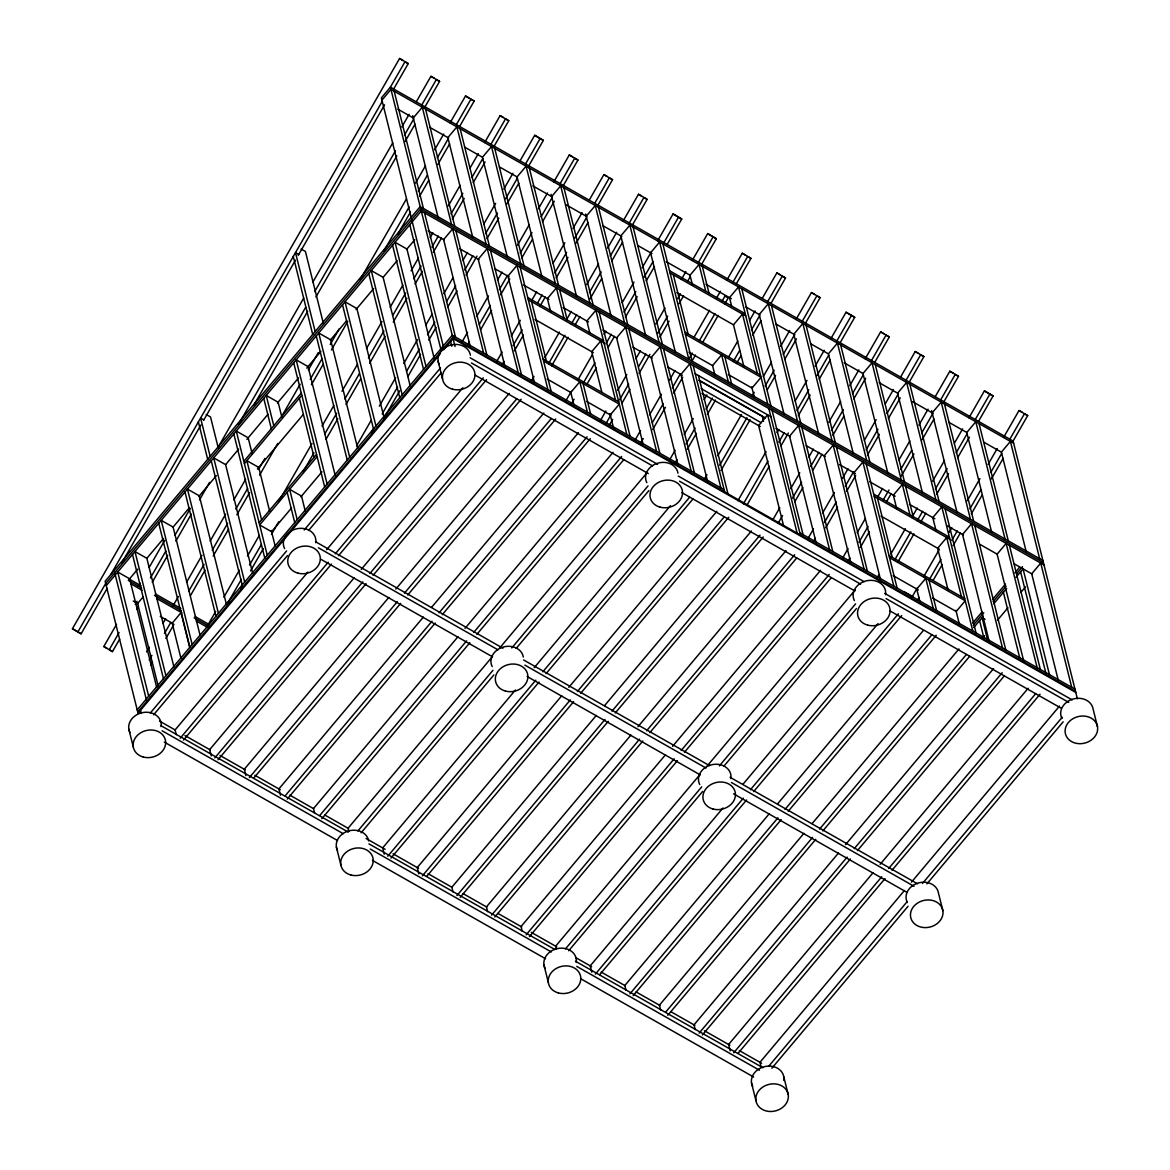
<?xml version="1.0" encoding="UTF-8"?>
<svg xmlns="http://www.w3.org/2000/svg" width="1170" height="1170" viewBox="0 0 1170 1170"><rect width="100%" height="100%" fill="white"/><g stroke="black" fill="none" stroke-linecap="round" stroke-linejoin="round"><path stroke-width="1.5" d="M107.143 588.452L81.11 633.804L72.452 628.714L399.57 58.5L402.802 60.343M77.878 631.961L105.695 583.479L420.732 208.83L1043.435 562.697M110.887 574.426L382.239 101.395M121.797 562.887L200.904 424.988M203.638 420.235L295.469 260.149M298.204 255.396L384.579 104.817M393.647 89.008L408.228 63.589L399.57 58.5M119.647 639.112L112.466 651.617L103.808 646.527L116.532 624.356M138.338 586.346L140.151 583.172M149.233 567.333L164.692 540.408M218.293 446.955L303.703 298.072M312.799 282.233L392.754 142.842M401.836 127.004L409.105 114.324M416.374 101.658L430.911 76.313L434.158 78.156M119.091 632.575L109.219 649.774L112.466 651.617M135.252 604.422L137.036 601.292M150.404 578.009L165.833 551.114M174.9 535.29L190.33 508.394M238.431 424.549L305.589 307.476M314.671 291.652L395.445 150.842M404.513 135.033L413.595 119.208M421.756 104.993L436.337 79.56L439.584 81.403L424.988 106.836M136.7 609.394L138.484 606.265M152.246 582.294L167.705 555.341M175.88 541.081L191.339 514.127M199.529 499.868L209.532 482.435M254.08 404.761L307.725 311.249M315.915 296.99L396.835 155.917M405.01 141.658L415.014 124.225M146.572 651.939L149.307 647.185M162.937 623.42L165.657 618.681M172.926 606.001L178.381 596.495M186.556 582.25L202 555.311M210.176 541.066L225.634 514.142M233.81 499.882L245.627 479.291M281.97 415.935L300.134 384.257M308.31 369.998L318.313 352.579M360.111 279.718L406.443 198.929M415.54 183.09L425.529 165.672M434.611 149.833L443.708 133.994M450.07 122.909L465.514 95.969L468.76 97.812M149.204 660.055L151.895 655.361M164.458 633.467L170.732 622.513M188.619 591.333L204.048 564.437M212.223 550.207L227.653 523.312M235.814 509.067L247.616 488.504M258.511 469.521L264.859 458.435M310.24 379.343L322.042 358.766M330.203 344.536L339.285 328.711M383.745 251.184L409.164 206.9M418.246 191.076L427.313 175.251M437.302 157.848L448.183 138.864M456.344 124.649L470.925 99.216L474.172 101.059L459.591 126.492M150.652 665.028L152.451 661.898M165.906 638.44L173.979 624.356M190.476 595.603L205.028 570.243M213.203 555.984L228.662 529.045M236.852 514.771L249.576 492.585M259.579 475.152L277.758 443.445M311.41 384.798L323.227 364.192M331.402 349.932L347.782 321.399M397.785 234.219L410.509 212.033M419.606 196.18L428.703 180.326M437.799 164.487L449.616 143.881M207.529 625.658L215.704 611.413M223.88 597.153L239.323 570.229M247.499 555.969L259.316 535.377M278.401 502.12L312.01 443.503M322.013 426.085L333.83 405.493M342.006 391.233L357.45 364.309M366.532 348.47L381.976 321.545M390.166 307.286L402.875 285.114M411.065 270.855L418.334 258.19M430.136 237.598L432.871 232.845M448.315 205.92L460.132 185.328M470.121 167.91L478.296 153.65M484.658 142.565L500.102 115.64L503.349 117.483M226.848 604.671L241.371 579.355M249.532 565.11L261.334 544.547M303.089 471.773L313.969 452.79M324.865 433.807L336.667 413.229M344.828 398.999L359.351 373.683M368.433 357.859L383.862 330.964M392.93 315.154L405.639 292.997M413.814 278.767L421.068 266.102M431.964 247.119L438.311 236.047M451.02 213.891L462.823 193.328M471.89 177.504L482.786 158.52M490.932 144.305L505.528 118.887L508.76 120.729L494.179 146.148M240.523 588.32L242.351 585.146M250.526 570.887L263.25 548.701M271.44 534.427L278.709 521.747M325.991 439.335L337.823 418.728M345.998 404.454L360.55 379.095M369.647 363.256L385.091 336.302M393.281 322.042L406.926 298.262M415.101 284.003L422.385 271.323M433.295 252.296L441.47 238.036M452.38 219.009L464.197 198.403M473.294 182.564L485.111 161.957M356.601 445.741L371.139 420.396M379.329 406.151L395.679 377.632M403.855 363.387L417.485 339.622M425.661 325.362L432.022 314.277M443.839 293.685L452.922 277.846M462.91 260.427L467.459 252.501M483.81 223.996L495.627 203.405M503.802 189.145L512.899 173.306M520.167 160.641L534.705 135.296L543.363 140.385L528.781 165.804M371.256 432.9L373.976 428.147M382.151 413.917L397.581 387.021M406.648 371.197L419.357 349.04M427.533 334.81L434.787 322.145M446.589 301.582L455.656 285.758M464.739 269.948L472.899 255.703M485.608 233.561L497.411 212.984M505.572 198.754L517.374 178.176M525.535 163.961L540.116 138.543L534.705 135.296M384.228 417.778L399.687 390.839M407.877 376.565L420.6 354.378M428.79 340.119L436.059 327.439M447.876 306.832L456.973 290.979M466.07 275.125L476.98 256.113M486.983 238.665L498.8 218.073M506.976 203.799L518.807 183.193M462.077 341.859L467.532 332.353M476.614 316.514L488.431 295.922M497.513 280.083L502.062 272.171M517.506 245.232L529.308 224.64M538.405 208.801L547.487 192.962M553.849 181.876L569.293 154.952L572.539 156.795M467.561 344.974L469.389 341.815M479.364 324.412L490.259 305.428M499.327 289.604L507.502 275.359M520.211 253.217L531.999 232.655M541.081 216.83L551.977 197.847M560.123 183.631L574.719 158.199L577.951 160.041L563.37 185.474M480.651 329.662L491.561 310.635M500.658 294.781L509.754 278.943M521.571 258.336L532.482 239.309M542.485 221.876L554.302 201.269M496.665 361.515L502.12 352.009M511.202 336.17L520.299 320.331M532.101 299.739L536.65 291.827M553 263.308L564.817 242.716M572.993 228.472L582.075 212.633M589.344 199.953L603.895 174.608L607.128 176.451M502.164 364.63L503.978 361.471M513.06 345.647L522.127 329.823M537.556 302.928L542.09 295.03M554.799 272.873L566.602 252.31M574.762 238.066L586.565 217.503M594.726 203.287L609.307 177.855L612.553 179.697L597.972 205.13M514.347 350.898L523.429 335.044M539.794 306.525L545.249 297.005M556.159 277.992L567.991 257.385M576.166 243.126L587.998 222.519M531.268 381.171L533.988 376.418M544.898 357.42L559.435 332.075M566.704 319.41L571.238 311.483M586.697 284.559L598.499 263.967M607.596 248.128L616.678 232.289M623.04 221.203L638.484 194.278L641.73 196.121M548.554 363.724L564.891 335.249M571.238 324.178L576.693 314.686M589.402 292.529L601.19 271.966M610.272 256.142L621.168 237.159M629.314 222.943L643.895 197.525L647.142 199.368L632.56 224.786M551.67 365.8L568.035 337.282M575.304 324.602L579.852 316.675M589.856 299.227L601.672 278.635M611.676 261.188L622.586 242.175M565.856 400.842L571.311 391.336M577.673 380.25L592.21 354.905M604.027 334.313L605.841 331.139M622.191 302.635L634.008 282.043M642.184 267.784L651.266 251.945M657.628 240.859L673.072 213.934L681.744 219.024L667.149 244.442M571.355 403.957L574.075 399.204M583.143 383.38L594.945 362.817M605.841 343.834L611.281 334.342M623.99 312.185L635.793 291.623M643.953 277.392L653.035 261.568M663.916 242.599L678.498 217.181L673.072 213.934M587.164 383.877L596.261 368.023M608.078 347.431L614.44 336.331M625.35 317.304L637.182 296.697M646.264 280.858L654.454 266.584M600.459 420.498L605.899 410.992M617.716 390.4L626.798 374.561M635.895 358.722L640.429 350.795M655.873 323.871L664.969 308.032M681.32 279.528L685.869 271.601M692.23 260.515L707.674 233.59L716.332 238.68L701.751 264.098M605.943 423.613L611.398 414.122M619.559 399.877L628.641 384.067M638.615 366.663L645.884 353.998M657.672 333.435L667.66 316.032M677.649 298.628L680.37 293.889M687.624 281.224L690.344 276.486M698.505 262.255L713.086 236.837L707.674 233.59M609.029 425.734L612.67 419.386M621.767 403.533L629.943 389.274M639.039 373.42L649.95 354.408M659.953 336.975L669.05 321.121M679.039 303.688L683.587 295.761M635.047 440.154L640.502 430.648M649.584 414.809L661.401 394.217M669.576 379.972L675.031 370.466M694.102 337.194L709.561 310.269M716.83 297.604L720.457 291.272M726.819 280.171L742.263 253.246L745.509 255.089M640.546 443.269L643.266 438.531M652.333 422.706L663.229 403.723M672.311 387.899L680.472 373.654M689.554 357.844L692.274 353.091M699.528 340.441L714.958 313.545M722.226 300.88L724.947 296.142L728.193 297.984L724.552 304.317M733.093 281.926L747.688 256.493L750.935 258.336L736.339 283.769M652.714 429.536L665.452 407.35M673.627 393.076L682.724 377.237M691.821 361.384L695.448 355.036M702.731 342.357L718.19 315.417M669.635 459.81L675.09 450.304M684.187 434.465L693.269 418.626M704.164 399.628L706.899 394.875M728.705 356.865L737.787 341.026M749.604 320.434L755.059 310.927M762.328 298.248L776.865 272.902L780.097 274.745M675.134 462.925L676.947 459.766M686.029 443.942L695.097 428.118M705.993 409.134L712.34 398.063M733.224 361.676L739.572 350.605M751.374 330.042L759.535 315.798M767.695 301.582L782.277 276.149L785.523 277.992L770.942 303.425M687.316 449.192L696.399 433.353M707.323 414.326L715.499 400.067M736.413 363.607L740.961 355.68M752.778 335.073L760.968 320.814M704.238 479.466L706.958 474.728M717.868 455.715L741.487 414.531M752.398 395.518L754.211 392.359M763.293 376.521L771.469 362.261M780.566 346.422L789.648 330.583M796.009 319.498L811.453 292.573L814.7 294.416M719.711 465.192L746.943 417.719M765.092 386.085L774.16 370.261M783.242 354.437L794.137 335.454M802.284 321.238L816.879 295.82L820.111 297.663L805.53 323.081M720.998 470.442L750.102 419.723M767.374 389.61L775.549 375.336M784.646 359.497L796.463 338.89M737.919 500.716L766.087 451.62M776.997 432.608L778.81 429.434M795.161 400.93L806.978 380.338M815.154 366.078L824.236 350.239M830.598 339.154L846.056 312.229L854.714 317.319L840.133 342.737M743.418 503.831L767.915 461.112M778.81 442.128L784.251 432.637M796.96 410.494L808.762 389.917M816.923 375.687L828.726 355.11M836.886 340.894L851.467 315.476L846.056 312.229M747.411 504.372L769.231 466.333M781.048 445.726L788.331 433.046M798.335 415.599L810.152 395.007M819.234 379.153L830.159 360.126M772.522 520.372L779.79 507.707M790.686 488.694L799.768 472.855M808.865 457.017L813.399 449.104M828.857 422.165L840.66 401.573M849.756 385.734L858.838 369.895M865.2 358.81L880.644 331.885L883.891 333.728M778.006 523.487L782.554 515.575M792.529 498.171L801.611 482.362M810.678 466.537L818.854 452.293M831.563 430.15L843.351 409.588M852.433 393.763L863.328 374.78M871.474 360.565L886.056 335.132L889.302 336.975L874.721 362.407M794.737 501.842L802.912 487.568M812.916 470.135L822.013 454.282M832.923 435.269L843.833 416.242M853.837 398.809L865.654 378.202M808.017 538.449L813.472 528.942M822.554 513.103L834.371 492.511M842.546 478.267L848.001 468.76M864.352 440.242L876.169 419.65M885.251 403.811L893.427 389.566M900.695 376.886L915.232 351.541L918.479 353.384M813.516 541.564L815.329 538.405M824.397 522.58L836.199 502.018M845.281 486.193L853.442 471.963M866.151 449.806L877.953 429.244M887.021 413.419L897.917 394.436M906.077 380.221L920.658 354.788L923.905 356.631L909.309 382.063M825.684 527.831L837.515 507.224M846.597 491.385L855.694 475.532M867.511 454.925L879.343 434.319M888.425 418.465L900.256 397.858M842.619 558.105L848.06 548.613M857.157 532.774L865.332 518.515M878.056 496.343L882.589 488.416M898.955 459.912L909.85 440.9M918.933 425.061L928.029 409.222M935.298 396.542L949.835 371.212L953.082 373.055M848.104 561.22L849.917 558.061M858.999 542.236L868.067 526.427M883.496 499.531L888.951 490.04M900.739 469.462L911.635 450.479M921.624 433.075L932.505 414.092M940.665 399.877L955.246 374.459L958.493 376.301L943.912 401.719M860.286 547.501L869.383 531.648M886.655 501.535L891.204 493.608M901.207 476.175L913.931 453.975M922.121 439.715L933.938 419.109M877.207 577.775L879.021 574.602M890.838 554.01L905.375 528.664M911.737 517.579L917.192 508.072M932.636 481.148L944.453 460.556M954.442 443.137L962.618 428.878M968.979 417.792L984.423 390.868L993.096 395.957L978.5 421.375M894.494 560.313L910.83 531.838M917.192 520.767L922.633 511.275M935.342 489.133L947.144 468.556M956.212 452.731L967.107 433.748M975.254 419.533L989.849 394.115L984.423 390.868M897.609 562.404L913.975 533.871M920.337 522.771L925.792 513.264M936.702 494.237L948.519 473.631M957.616 457.792L969.433 437.185M911.796 597.431L917.251 587.925M923.613 576.839L939.057 549.915M949.06 532.482L951.78 527.728M967.224 500.804L979.948 478.632M988.123 464.373L997.22 448.534M1003.582 437.448L1019.026 410.524L1022.258 412.366M917.295 600.546L919.108 597.387M929.097 579.984L940.899 559.406M951.78 540.423L957.235 530.931M969.93 508.789L980.826 489.806M990.814 472.402L1001.695 453.419M1009.856 439.189L1024.437 413.77L1027.684 415.613L1013.103 441.046L1077.365 698.783M933.104 580.466L942.201 564.627M953.111 545.6L960.394 532.92M971.305 513.908L982.215 494.881M991.297 479.027L1003.129 458.421M381.932 100.123L390.955 89.388L1013.644 443.254M413.273 117.936L422.297 107.201L451.532 224.435M106.236 585.687L421.288 211.053L1043.991 564.92M128.334 580.32L137.724 569.161M147.113 557.988L163.551 538.449M172.941 527.275L189.379 507.736M198.768 496.563L216.377 475.62M225.766 464.461L238.68 449.104M246.899 439.335L268.032 414.209M277.422 403.036L298.54 377.91M306.759 368.14L320.858 351.38M330.247 340.221L346.671 320.668M356.06 309.509L373.669 288.566M383.073 277.407L397.156 260.647M406.546 249.488L414.765 239.704M243.843 461.36L301.26 393.076M244.384 463.583L301.816 395.284M143.237 596.802L137.592 603.515L158.096 685.722M257.458 468.951L303.162 414.589M259.14 522.727L316.558 454.428M317.114 456.651L259.681 524.95L271.586 531.707L291.505 508.014M551.655 196.575L560.679 185.84L589.914 303.074M300.88 496.855L321.984 471.773M137.212 709.883L452.249 335.249L724.142 489.762M137.767 712.106L452.805 337.472L1075.508 691.338M440.154 353.954L138.045 713.217L105.139 581.256L420.176 206.622L1042.88 560.488M443.576 349.888L453.082 338.569L1075.786 692.45M150.316 712.998L286.577 550.953M304.2 529.995L440.461 367.965M153.562 714.841L287.469 555.589M308.617 530.449L441.353 372.601M586.243 216.231L595.281 205.496L624.502 322.73M307.842 572.101L175.09 729.948L176.275 734.702M326.635 549.739L462.896 387.709M180.209 738.241L328.214 562.229M335.263 553.849L483.283 377.837M183.456 740.083L331.461 564.072M338.51 555.691L486.53 379.68M354.174 577.79L209.693 749.604L211.273 755.937M361.223 569.41L509.242 393.398M214.797 757.897L362.817 581.885M369.866 573.505L516.701 398.897M218.044 759.74L366.064 583.728M373.113 575.347L521.118 399.336M388.776 597.446L244.281 769.26L245.861 775.608M395.826 589.066L543.831 413.054M249.4 777.567L397.405 601.555M404.454 593.175L551.289 418.553M253.817 778.006L400.652 603.398M407.701 595.018L555.706 419.006M423.365 617.102L278.884 788.931L280.464 795.264M431.584 607.332L578.419 432.71M285.173 795.819L432.008 621.212M439.057 612.831L587.062 436.82M287.235 799.066L435.24 623.054M442.289 614.674L590.309 438.662M457.953 636.758L313.472 808.587L314.657 813.34M465.002 628.378L613.021 452.366M319.761 815.49L466.596 640.867M473.645 632.487L621.65 456.475M321.823 818.722L469.843 642.71M476.892 634.33L623.727 459.722M715.075 375.672L712.574 365.61L721.597 354.876L728.281 381.712M492.555 656.428L348.06 828.243L348.85 831.417M499.605 648.048L646.44 473.426M357.874 830.949L492.965 670.308M511.758 647.961L648.034 485.916M361.12 832.791L493.857 674.944M516.189 648.399L648.926 490.552M515.4 690.051L382.663 847.899L384.243 854.246M534.193 667.704L670.454 505.659M387.782 856.206L535.787 680.194M542.836 671.799L689.671 497.191M391.014 858.049L539.034 682.037M546.083 673.642L692.918 499.034M561.746 695.74L417.251 867.57L418.831 873.902M568.795 687.36L716.8 511.348M422.37 875.862L570.375 699.85M577.424 691.47L724.259 516.847M426.787 876.301L573.622 701.693M580.671 693.313L728.691 517.301M453.039 891.979L451.854 887.226L596.334 715.396M604.554 705.627L751.403 531.004M456.958 895.518L604.978 719.506M612.027 711.126L760.032 535.114M460.205 897.361L608.224 721.349M615.274 712.969L763.279 536.957M630.937 735.067L486.442 906.882L487.627 911.635M637.986 726.672L785.991 550.675M491.561 915.174L639.566 739.162M646.615 730.782L794.635 554.77M494.808 917.017L642.813 741.005M649.862 732.625L796.697 558.017M932.197 412.82L941.221 402.1L970.442 519.319M665.525 754.723L521.045 926.538L522.229 931.291M672.574 746.343L820.58 570.331M526.149 934.83L674.169 758.818M681.218 750.438L829.223 574.426M529.396 936.673L677.401 760.661M684.45 752.281L831.3 577.673M700.113 774.379L555.633 946.194L556.423 949.367M707.163 765.999L855.182 589.987M565.446 948.914L701.707 786.869M719.331 765.911L855.592 603.866M568.693 950.757L702.6 791.505M723.747 766.365L856.484 608.502M1026.251 551.874L1001.388 452.147L1010.412 441.412L1039.633 558.646M722.972 808.002L590.221 965.864L591.801 972.197M742.935 784.266L878.026 623.61M595.34 974.157L743.359 798.145M750.394 789.765L898.414 613.753M599.757 974.595L746.592 799.987M753.641 791.607L901.66 615.596M769.304 813.691L624.824 985.52L626.009 990.273M777.538 803.922L923.188 630.703M629.943 993.813L777.948 817.801M784.997 809.421L931.832 634.813M633.175 995.655L781.194 819.644M788.244 811.263L936.249 635.251M972.665 623.083L982.054 611.925M992.613 599.362L1005.527 584.005M1014.917 572.832L1019.611 567.245M973.206 625.306L983.78 612.744M993.169 601.57L1006.083 586.214M1016.642 573.651L1022.521 566.675M973.762 627.529L983.151 616.356M993.725 603.793L1006.639 588.437M1016.028 577.263L1023.063 568.898L1049.68 675.602M803.907 833.362L659.412 1005.176L660.597 1009.929M812.126 823.578L958.961 648.97M665.701 1012.079L812.536 837.457M819.585 829.077L966.42 654.469M982.142 638.469L984.482 635.676M997.396 620.319L1007.955 607.756M1020.869 592.4L1025.563 586.813M667.778 1015.311L815.782 839.299M822.832 830.919L969.667 656.311M838.495 853.018L694.015 1024.832L695.199 1029.585M845.544 844.638L993.564 668.626M699.119 1033.139L847.138 857.127M854.188 848.733L1002.193 672.735M702.366 1034.982L850.385 858.97M857.434 850.59L1004.269 675.967M873.098 872.674L728.603 1044.503L730.182 1050.835M880.147 864.294L1028.152 688.282M733.722 1052.795L881.727 876.783M888.776 868.403L1035.611 693.781M738.138 1053.234L884.973 878.626M892.023 870.246L1040.028 694.234M904.439 890.487L759.959 1062.316L761.144 1067.069M911.488 882.107L1059.508 706.095M768.588 1066.411L907.203 901.587M922.486 883.423L1062.272 717.195M771.834 1068.254L908.095 906.223M926.903 883.862L1063.164 721.832M408.228 63.589L404.981 61.747L390.4 87.165L381.376 97.9L443.781 348.192M540.116 138.543L543.363 140.385M678.498 217.181L681.744 219.024M713.086 236.837L716.332 238.68M851.467 315.476L854.714 317.319M989.849 394.115L993.096 395.957M1013.103 441.046L390.4 87.165L455.057 346.495M397.815 109.146L413.697 118.17M429.58 127.208L448.651 138.031M464.534 147.069L482.011 156.999M499.473 166.93L516.95 176.86M532.833 185.884L551.904 196.706M566.192 204.838L586.843 216.567M602.726 225.605L621.797 236.428M637.679 245.466L651.982 253.583M666.271 261.714L690.095 275.242M705.978 284.281L731.396 298.716M745.699 306.847L759.988 314.964M775.885 324.002L794.942 334.825M810.825 343.863L828.301 353.793M844.184 362.817L863.255 373.639M879.138 382.678L898.194 393.5M912.498 401.632L933.148 413.361M949.031 422.399L966.508 432.33M983.97 442.26L1001.447 452.19M669.533 270.723L745.202 313.736M670.088 272.946L745.758 315.944M676.83 292.632L733.575 324.88M684.83 332.09L760.5 375.087M685.386 334.298L761.056 377.31L752.032 388.045L728.384 374.605M688.969 352.199L712.618 365.64M695.199 373.698L770.884 416.695M699.046 380.206L765.268 417.836M699.221 380.528L762.284 416.374L763.498 421.244M428.147 230.812L444.03 239.835M459.912 248.859L478.983 259.696M494.866 268.72L509.155 276.851M523.458 284.968L548.876 299.418M563.165 307.549L588.583 321.984M602.886 330.115L617.175 338.232M633.058 347.256L652.129 358.093M668.011 367.117L682.315 375.248M776.032 428.512L790.335 436.629M806.218 445.653L825.274 456.49M839.577 464.622L855.46 473.645M869.749 481.762L895.167 496.212M909.47 504.343L934.888 518.778M947.598 526.003L963.48 535.026M979.363 544.05L996.84 553.98M1014.317 563.911L1031.984 573.958M701.254 388.659L761.158 422.706M701.941 393.383L760.281 426.538M527.758 297.575L603.442 340.587M873.712 494.164L949.382 537.176M528.313 299.798L603.983 342.795M874.253 496.387L949.938 539.385M535.056 319.483L593.395 352.638M880.995 516.072L939.334 549.227M543.055 358.941L618.74 401.939M889.01 555.531L964.68 598.528M543.611 361.15L619.281 404.162L610.257 414.882L586.609 401.456M889.551 557.739L965.235 600.751L956.212 611.486L932.563 598.045M985.023 619.369L982.054 617.672L987.714 640.414M547.194 379.051L570.843 392.491M893.149 575.64L918.377 589.972M301.099 249.034L305.428 251.492L323.52 324.09M904.337 591.844L912.995 596.759M799.812 532.759L1074.952 689.115M298.745 254.446L295.498 252.603L315.169 331.49M470.135 357.786L657.584 464.315M678.234 476.044L864.089 581.665M884.739 593.395L1072.188 699.923M471.437 362.963L652.524 465.879M679.521 481.221L860.623 584.137M886.041 598.572L1068.722 702.395M475.225 375.204L648.37 473.601M681.73 492.57L854.875 590.967M889.829 610.828L1061.38 708.318M206.212 414.516L210.527 416.973L218.205 447.744M203.843 419.884L200.596 418.041L210.147 456.373M315.49 541.695L502.939 648.209M523.59 659.953L709.444 765.575M730.095 777.304L917.543 883.833M318.372 547.779L497.879 649.774M524.877 665.13L705.963 768.032M731.382 782.481L914.062 886.29M320.565 559.114L492.131 656.604M527.085 676.465L700.23 774.862M733.59 793.83L906.735 892.213M130.046 579.545L141.16 585.877M155.464 593.994L180.882 608.444M195.171 616.561L209.474 624.692M129.007 580.861L141.716 588.086M154.425 595.311L181.438 610.652M194.147 617.877L208.435 626.009M131.157 583.991L142.272 590.309M156.575 598.426L181.979 612.875M196.282 620.992L207.397 627.325M133.248 601.044L138.016 603.749M160.246 616.385L172.955 623.61M72.452 628.714L81.11 633.804M103.808 646.527L107.055 648.37M159.559 721.115L175.441 730.153M184.977 735.564L210.395 750.014M219.931 755.425L245.349 769.875M254.87 775.286L280.288 789.735M289.824 795.147L313.648 808.689M324.763 815.007L348.601 828.55M366.064 838.481L385.135 849.303M393.076 853.822L418.494 868.272M428.015 873.683L451.854 887.226M462.969 893.544L486.793 907.086M497.923 913.404L521.747 926.947M531.282 932.358L556.686 946.808M575.757 957.63L591.64 966.669M601.175 972.08L624.999 985.623M636.114 991.941L659.953 1005.483M671.068 1011.801L694.892 1025.344M704.428 1030.755L729.846 1045.205M739.367 1050.616L761.611 1063.252M160.846 725.605L348.294 832.119M368.945 843.862L554.799 949.47M575.45 961.213L762.898 1067.727M162.133 730.782L343.219 833.683M370.232 849.025L551.319 951.941M576.737 966.391L759.418 1070.199M164.326 742.116L337.486 840.513M372.426 860.374L545.571 958.771M580.525 978.632L753.67 1077.029M1019.026 410.524L1027.684 415.613M949.835 371.212L958.493 376.301M915.232 351.541L923.905 356.631M880.644 331.885L889.302 336.975M811.453 292.573L820.111 297.663M776.865 272.902L785.523 277.992M742.263 253.246L750.935 258.336M638.484 194.278L647.142 199.368M603.895 174.608L612.553 179.697M569.293 154.952L577.951 160.041M500.102 115.64L508.76 120.729M465.514 95.969L474.172 101.059M430.911 76.313L439.584 81.403M1097.518 726.804A16.438 13.66 -14 0 0 1071.398 719.711A16.438 13.66 -14 0 0 1075.23 743.082A16.438 13.66 -14 0 0 1097.518 726.804L1093.102 709.049A16.438 13.66 -14 0 0 1072.671 699.148A16.438 13.66 -14 0 0 1061.95 718.57M1071.705 687.273L1040.744 563.077L1031.721 573.812L1058.323 680.516M1020.606 571.823L1045.907 673.276M979.056 423.598L1008.291 540.818M1009.388 545.264L1040.349 669.459M1005.045 538.975L975.809 421.756L966.786 432.49L991.648 532.218M1037.117 667.617L1006.141 543.421L997.118 554.156L1023.721 661.094M1003.377 592.312L1019.947 658.783M944.468 403.942L973.689 521.162M974.8 525.608L1005.761 649.803M1002.514 647.961L971.553 523.75L962.53 534.485L989.133 641.189M931.642 410.611L957.06 512.562M979.582 620.597L983.941 638.089M945.067 508.701L976.029 632.897M972.796 631.054L941.821 506.859L932.797 517.593L935.854 529.834M909.865 384.272L939.1 501.506M961.433 596.685L946.691 537.542L937.667 548.277L948.08 590.031M935.854 499.663L906.618 382.429L897.595 393.164L922.472 492.892M955.919 610.301L959.4 624.297M875.277 364.616L904.498 481.85M905.609 486.281L913.17 516.599M929.009 580.174L936.57 610.477M901.251 480.007L872.03 362.773L863.007 373.508L887.869 473.236M909.924 514.756L902.362 484.438L893.339 495.173L896.703 508.643M933.324 608.634L925.777 578.331L916.754 589.051L920.103 602.535M840.674 344.96L869.91 462.194M877.5 498.23L892.242 557.373M866.663 460.351L837.442 343.117L828.418 353.852L853.281 453.58M866.151 463.861L897.112 588.057M893.865 586.214L862.904 462.018L853.881 472.753L880.483 579.457M806.086 325.304L835.307 442.523M836.418 446.969L867.38 571.165M832.075 440.68L802.839 323.461L793.816 334.196L818.678 433.924M864.147 569.322L833.172 445.126L824.148 455.847L850.751 562.551M942.874 910.699A16.438 13.66 -14 0 0 916.754 903.62A16.438 13.66 -14 0 0 920.585 926.991A16.438 13.66 -14 0 0 942.874 910.699L938.442 892.959A16.438 13.66 -14 0 0 918.011 883.057A16.438 13.66 -14 0 0 907.306 902.48M771.483 305.648L800.719 422.867M801.83 427.299L832.791 551.494M797.472 421.024L768.251 303.805L759.228 314.525L784.09 414.268M829.545 549.651L798.583 425.456L789.56 436.191L816.163 542.895M741.765 288.741L770.986 405.975M772.098 410.407L803.059 534.602M767.739 404.133L738.519 286.899L729.495 297.633L731.674 306.379M768.851 408.564L800.368 534.982M757.268 373.245L742.511 314.101L733.488 324.836L743.901 366.576M797.121 533.14L767.637 414.853L758.613 425.587L783.695 526.222M751.74 386.875L754.357 397.361M702.307 266.321L708.991 293.143M724.844 356.718L731.528 383.555M705.744 291.301L699.06 264.478L690.037 275.213L692.538 285.275M673.32 274.789L688.077 333.933M698.446 375.541L727.945 493.813M662.849 243.901L692.07 361.12M693.181 365.566L724.698 491.97M688.823 359.278L659.602 242.058L650.578 252.793L675.441 352.521M720.895 487.919L689.934 363.724L680.911 374.444L707.514 481.148M633.116 227.009L662.337 344.229M663.448 348.66L694.41 472.87M659.09 342.386L629.87 225.166L620.846 235.887L645.708 335.629M691.163 471.027L660.202 346.817L651.178 357.552L677.781 464.256M598.514 207.339L627.749 324.573M628.846 329.004L659.822 453.199M656.575 451.357L625.614 327.161L616.59 337.896L643.193 444.6M585.702 214.022L611.12 315.958M599.128 312.112L630.089 436.308M626.842 434.465L595.881 310.269L586.857 321.004L589.914 333.245M563.925 187.683L593.146 304.917M615.493 400.096L600.751 340.953L591.727 351.687L601.702 391.701M783.798 1076.868L788.229 1094.608A16.438 13.66 -14 0 1 765.941 1110.886A16.438 13.66 -14 0 1 762.109 1087.53A16.438 13.66 -14 0 1 788.229 1094.608M609.965 413.712L613.899 429.448M551.099 194.352L576.517 296.302M529.323 168.027L558.558 285.261M559.669 289.692L567.216 319.995M583.069 383.57L590.631 413.887M555.311 283.403L526.091 166.184L517.067 176.919L541.929 276.647M563.984 318.152L556.423 287.849L547.399 298.584L550.748 312.054M587.384 412.045L579.823 381.727L570.799 392.462L574.163 405.931M751.535 1082.996L755.952 1100.736M494.734 148.371L523.97 265.59M531.56 301.641L546.302 360.784M520.723 263.747L491.488 146.528L482.464 157.263L507.327 256.99M520.197 267.272L551.172 391.467M547.926 389.625L516.965 265.429L507.941 276.149L534.544 382.853M460.146 128.715L489.367 245.934M490.479 250.365L521.44 374.561M486.12 244.091L456.9 126.872L447.876 137.592L472.738 237.334M518.193 372.718L487.232 248.523L478.208 259.257L504.811 365.961M425.544 109.044L454.779 226.278M455.876 230.709L486.852 354.905M483.605 353.062L452.644 228.867L443.605 239.601L470.223 346.305M412.732 115.713L438.15 217.664M394.188 91.231L423.423 208.465M424.534 212.896L455.496 337.092M450.625 341.508L451.81 346.261M409.792 224.713L440.768 348.909M438.136 361.325L442.553 379.065M434.406 359.234L406.926 249.034L395.036 242.278L425.997 366.473M392.564 245.203L423.54 369.398M410.173 385.778L383.131 277.319L371.241 270.562L402.202 394.758M543.962 965.045L548.394 982.785M368.784 273.488L399.745 397.683M384.36 418.743L356.879 308.544L344.989 301.787L375.95 425.982M342.517 304.712L373.493 428.907M357.669 448.212L330.627 339.768L318.737 333.011L349.698 457.207M316.266 335.936L347.241 460.132M293.275 256.479L312.697 334.43M335.103 475.049L308.061 366.59L296.171 359.833L327.132 484.029M293.714 362.758L324.675 486.954M299.359 398.209L314.101 457.353M281.897 417.354L278.124 402.202L266.219 395.445L273.78 425.748M305.311 511.246L301.524 496.095L289.633 489.338L297.195 519.641M263.762 398.37L271.323 428.688M287.176 492.263L294.723 522.566M269.583 510.895L258.745 467.415L246.855 460.658L261.597 519.802M252.091 453.55L248.172 437.814L236.281 431.057L267.243 555.253M271.294 530.522L275.213 546.273M233.824 433.982L264.786 558.178M336.39 847.08L340.821 864.835M252.647 573.095L225.605 464.636L213.715 457.879L244.691 582.09M211.258 460.819L242.219 585.015M198.373 421.917L207.69 459.298M226.395 604.32L199.353 495.861L187.463 489.104L218.424 613.299M185.006 492.029L215.967 616.224M200.143 635.544L173.101 527.085L161.211 520.328L192.172 644.524M189.935 647.419L181.218 612.436L172.195 623.171L180.911 658.154M158.754 523.253L189.715 647.449M173.891 666.754L146.85 558.309L134.959 551.538L165.921 675.748M132.502 554.478L163.464 678.673M156.663 687.243L129.621 578.784L117.731 572.028L148.692 696.238M114.163 570.521L146.791 701.371M140.502 710.292L141.292 713.451M128.832 729.129L133.248 746.87M752.646 1086.389A16.438 13.66 -14 0 1 765.458 1066.44A16.438 13.66 -14 0 1 783.827 1080.466M545.088 968.424A16.438 13.66 -14 0 1 557.885 948.49A16.438 13.66 -14 0 1 576.254 962.5M854.378 600.62A16.438 13.66 -14 0 1 867.189 580.671A16.438 13.66 -14 0 1 885.558 594.696M699.733 784.529A16.438 13.66 -14 0 1 712.53 764.58A16.438 13.66 -14 0 1 730.899 778.606M646.82 482.669A16.438 13.66 -14 0 1 657.525 463.232A16.438 13.66 -14 0 1 677.971 473.148M492.175 666.564A16.438 13.66 -14 0 1 502.881 647.142A16.438 13.66 -14 0 1 523.312 657.043M337.516 850.473A16.438 13.66 -14 0 1 348.236 831.051A16.438 13.66 -14 0 1 368.667 840.952M439.247 364.704A16.438 13.66 -14 0 1 449.967 345.282A16.438 13.66 -14 0 1 470.398 355.183M284.602 548.613A16.438 13.66 -14 0 1 297.399 528.664A16.438 13.66 -14 0 1 315.768 542.69M129.958 732.522A16.438 13.66 -14 0 1 142.755 712.574A16.438 13.66 -14 0 1 161.124 726.599M558.368 992.935A16.438 13.66 -14 0 0 580.656 976.657A16.438 13.66 -14 0 0 554.536 969.564A16.438 13.66 -14 0 0 558.368 992.935M867.672 625.131A16.438 13.66 -14 0 0 889.96 608.839A16.438 13.66 -14 0 0 863.84 601.76A16.438 13.66 -14 0 0 867.672 625.131M713.013 809.026A16.438 13.66 -14 0 0 735.301 792.748A16.438 13.66 -14 0 0 709.195 785.67A16.438 13.66 -14 0 0 713.013 809.026M660.099 507.166A16.438 13.66 -14 0 0 682.388 490.888A16.438 13.66 -14 0 0 656.268 483.795A16.438 13.66 -14 0 0 660.099 507.166M505.455 691.075A16.438 13.66 -14 0 0 527.743 674.797A16.438 13.66 -14 0 0 501.623 667.704A16.438 13.66 -14 0 0 505.455 691.075M350.81 874.984A16.438 13.66 -14 0 0 373.084 858.692A16.438 13.66 -14 0 0 346.978 851.614A16.438 13.66 -14 0 0 350.81 874.984M452.541 389.215A16.438 13.66 -14 0 0 474.815 372.938A16.438 13.66 -14 0 0 448.71 365.844A16.438 13.66 -14 0 0 452.541 389.215M297.882 573.125A16.438 13.66 -14 0 0 320.17 556.832A16.438 13.66 -14 0 0 294.05 549.754A16.438 13.66 -14 0 0 297.882 573.125M143.237 757.019A16.438 13.66 -14 0 0 165.526 740.742A16.438 13.66 -14 0 0 139.405 733.663A16.438 13.66 -14 0 0 143.237 757.019"/></g></svg>
